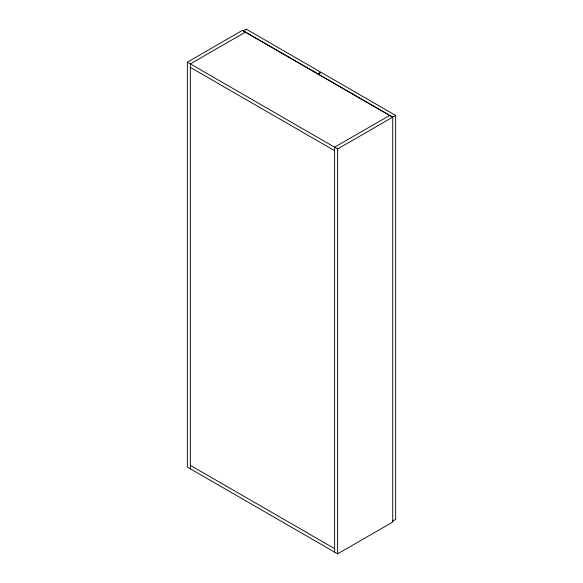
<?xml version="1.0" encoding="UTF-8"?>
<svg xmlns="http://www.w3.org/2000/svg" width="583" height="583" viewBox="0 0 583 583"><rect width="100%" height="100%" fill="white"/><g stroke="black" fill="none" stroke-linecap="round" stroke-linejoin="round"><path stroke-width="0.87" d="M187.347 62.17L242.448 30.352L392.731 117.125L392.731 522.033L337.63 553.85L187.347 467.085L187.347 62.17L337.63 148.935L395.653 115.434L395.653 519.387L392.65 521.122M245.458 32.087L190.35 63.904L190.35 468.819M318.136 74.15L321.138 72.416L395.653 115.434M389.728 115.383L334.62 147.2L334.62 552.116M318.916 74.602L392.65 117.168M190.35 67.373L334.62 150.669M190.35 465.351L334.62 548.647M337.63 148.935L337.63 553.85M246.208 29.15L243.198 30.884L317.713 73.91L320.723 72.168L246.208 29.15"/></g></svg>
